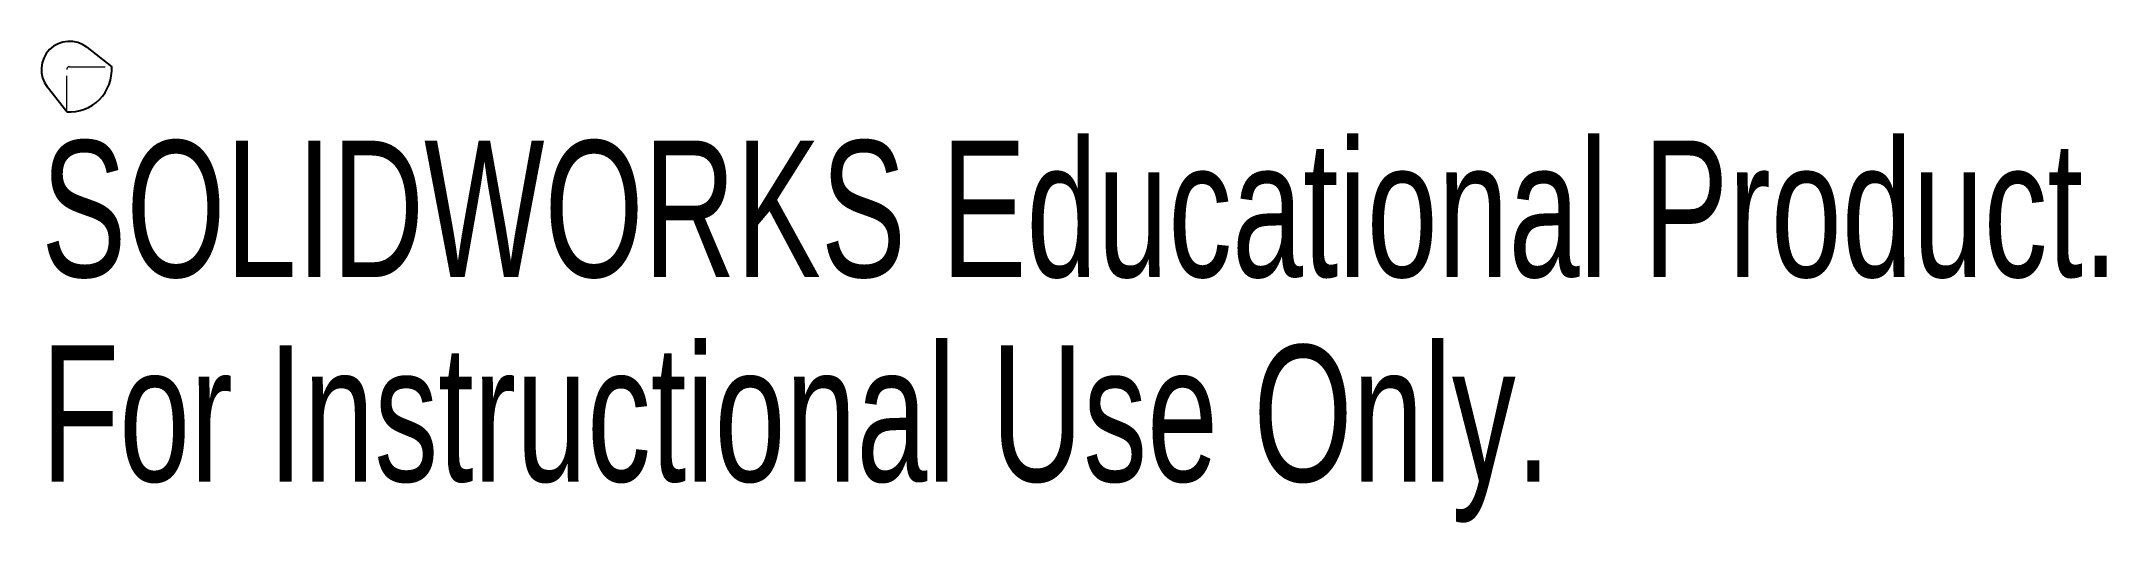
# Model space of a CAD drawing. Header units: millimetres. Extents: x -1 to 72.3, y -16.1 to 1.
import ezdxf

# ---------------------------------------------------------------- set-up
doc = ezdxf.new("R2010")
doc.units = ezdxf.units.MM
doc.linetypes.add('HIDDEN', pattern=[1.905, 1.27, -0.635])
doc.styles.add('SLDTEXTSTYLE0', font='TXT', dxfattribs={"width": 0.7})

msp = doc.modelspace()

# ---------------------------------------------------------------- linework, layer by layer
at = {"color": 7, "linetype": 'Continuous', "lineweight": 25}
for p, q in [((0.615, 0.788), (1.497, 0.1)), ((-0.1, -1.497), (-0.788, -0.615))]:
    msp.add_line(p, q, dxfattribs=at)
at = {"color": 7, "linetype": 'HIDDEN', "lineweight": 18}
for p, q in [((-0.1, -1.497), (-0.1, 0)), ((0, 0.1), (1.497, 0.1))]:
    msp.add_line(p, q, dxfattribs=at)
at = {"color": 7, "linetype": 'Continuous', "lineweight": 25}
for radius, start, end in [(1, 52.01224, 217.98776), (1.5, 266.17745, 3.82255)]:
    msp.add_arc((0, 0), radius, start, end, dxfattribs=at)
at = {"color": 7, "linetype": 'HIDDEN', "lineweight": 18}
msp.add_arc((0, 0), 0.1, 90, 180, dxfattribs=at)

# ---------------------------------------------------------------- texts
at = {"color": 7, "linetype": 'Continuous', "char_height": 4.83362, "attachment_point": 1, "style": 'SLDTEXTSTYLE0'}
for s, insert in [('SOLIDWORKS Educational Product.', (-1, -2.52)), ('For Instructional Use Only.', (-1, -9.77))]:
    msp.add_mtext(s, dxfattribs=dict(at, insert=insert))

doc.saveas('drawing.dxf')
